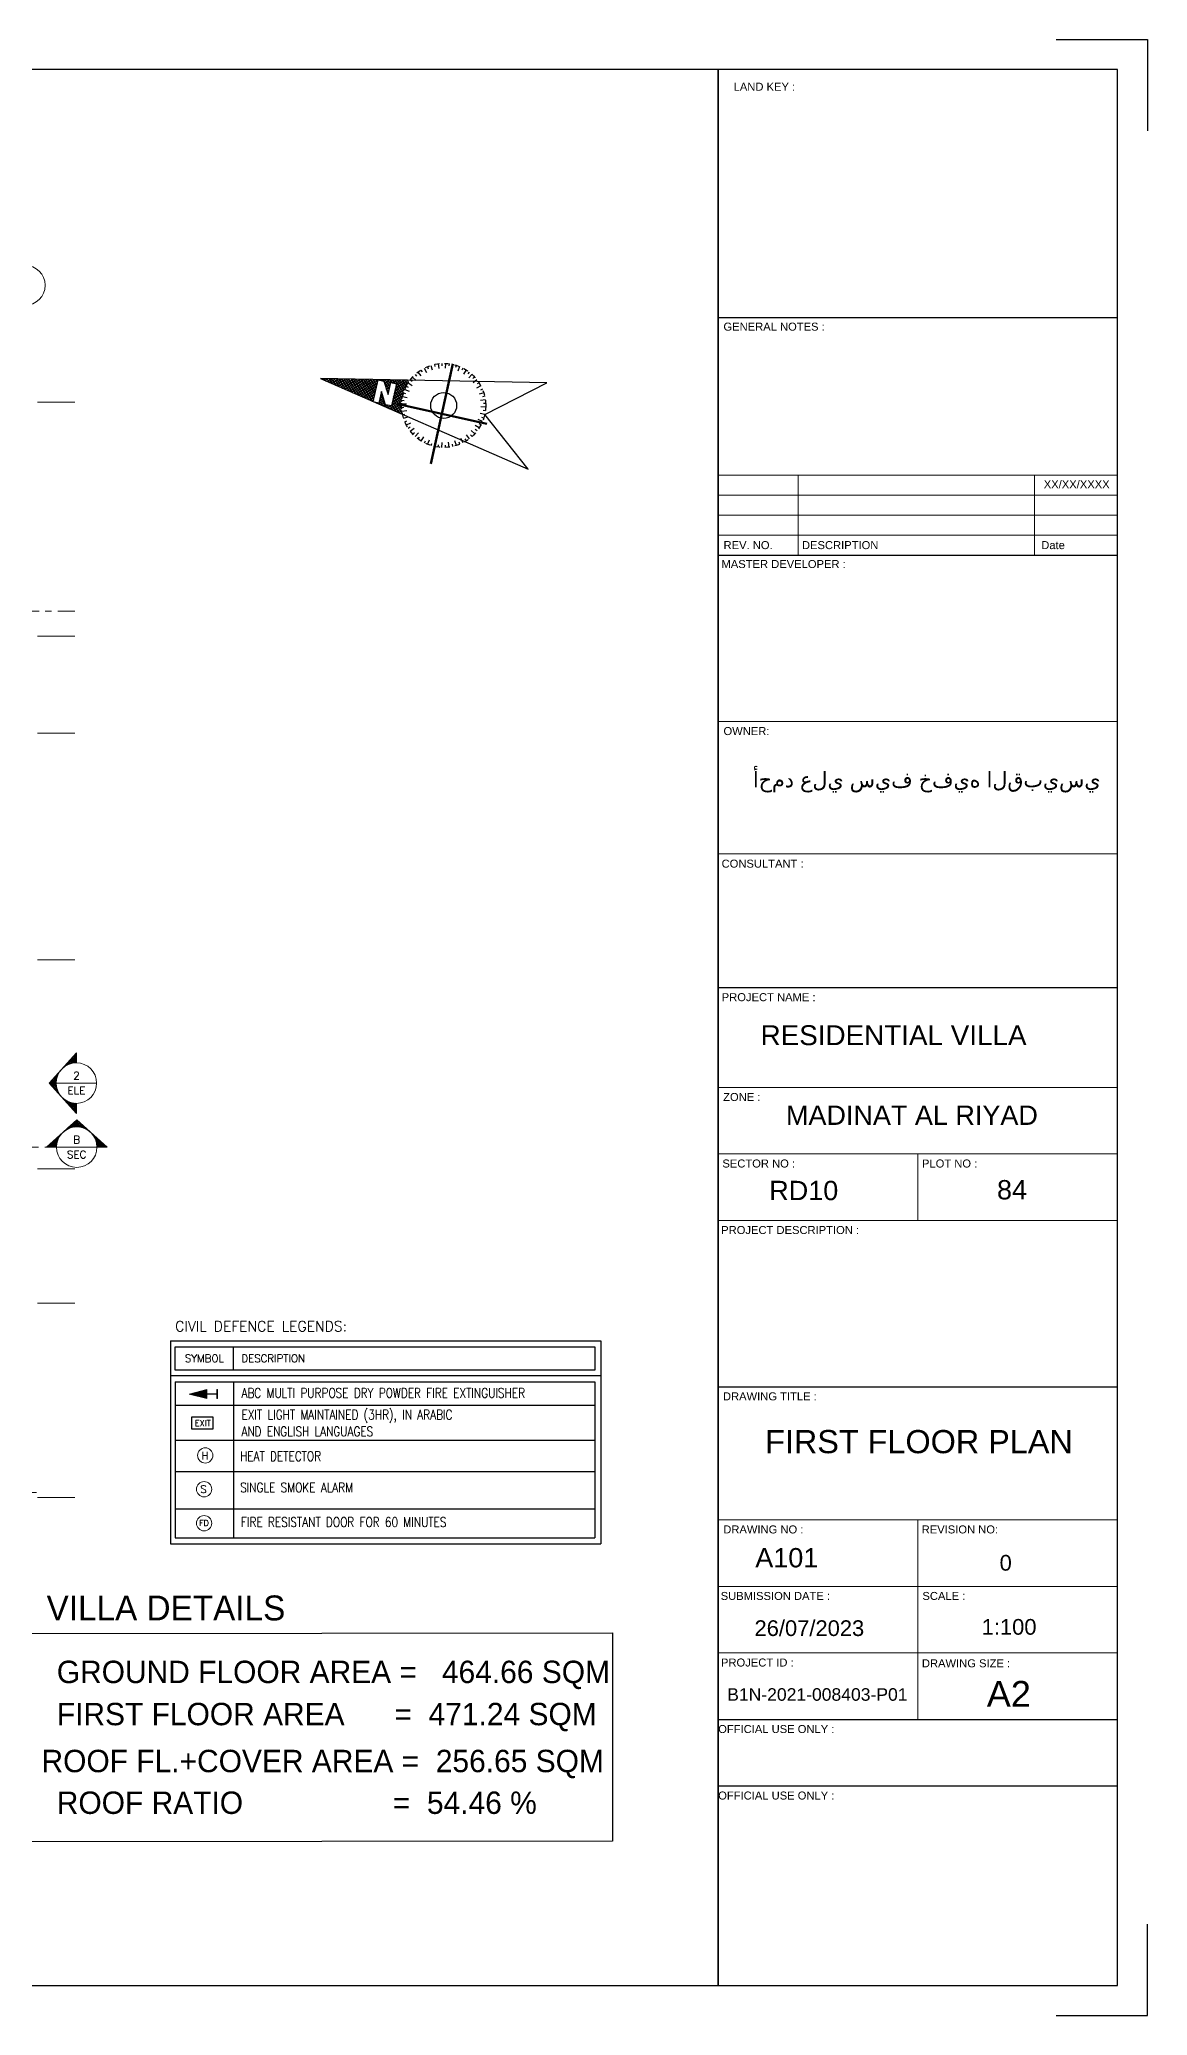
# Model space of a CAD drawing. Header units: millimetres. Extents: x -11627 to -10952, y 10244 to 10588.
# Drawn here: x -11300.12 to -11277.87, y 10439.92 to 10479.61 of the extents above; entities that cross this region are included whole.
import ezdxf
from ezdxf.enums import TextEntityAlignment as Align

# ---------------------------------------------------------------- set-up
doc = ezdxf.new("R2010")
doc.units = ezdxf.units.MM
doc.header["$PDMODE"] = 35
for name, pattern in [('DOT', [0.25, 0, -0.25]), ('GROUND FLOOR XREF - option 3$0$FATHER FR$0$CENTER2', [1.125, 0.75, -0.125, 0.125, -0.125]), ('PHANTOM2', [1.25, 0.625, -0.125, 0.125, -0.125, 0.125, -0.125])]:
    doc.linetypes.add(name, pattern=pattern)
doc.layers.get('0').update_dxf_attribs({"lineweight": 5})
doc.layers.get('DEFPOINTS').update_dxf_attribs({"lineweight": 5})
for name, color, linetype, lineweight in [('A-AXIS LINE', 8, 'GROUND FLOOR XREF - option 3$0$FATHER FR$0$CENTER2', 0), ('A-AXIS TEXT', 54, 'Continuous', 9), ('A-GEN DIMS INTERNAL', 86, 'Continuous', 5), ('A-TEXT', 3, 'Continuous', 13), ('BORDER A1', 7, 'Continuous', 100), ('CIRCLE', 57, 'Continuous', 5), ('DIM IN', 191, 'Continuous', 5), ('FIRE', 2, 'Continuous', 5), ('FIRE-FITTINGS', 8, 'Continuous', 13), ('IN LINE', 7, 'Continuous', 20), ('SECTION', 3, 'PHANTOM2', 5), ('TEXT', 30, 'Continuous', 9), ('TEXT 1', 30, 'Continuous', 9), ('Title Block', 7, 'Continuous', 0)]:
    doc.layers.add(name, color=color, linetype=linetype, lineweight=lineweight)
for name, color, linetype in [('A-DETL-04', 5, 'Continuous'), ('A-ELEV 01', 7, 'Continuous'), ('A-SECTION LINE', 230, 'GROUND FLOOR XREF - option 3$0$FATHER FR$0$CENTER2'), ('CivilDefense', 2, 'Continuous'), ('FRAME', 3, 'Continuous'), ('INSERT TEXT', 1, 'Continuous'), ('WALL-RED', 252, 'Continuous')]:
    doc.layers.add(name, color=color, linetype=linetype)
doc.styles.add('17', font='simplex_.ttf', dxfattribs={"height": 1.7})
doc.styles.add('Arcan Template Sheet A1$0$banda$0$BANDA AD-0705$0$ZFP', font='')
doc.styles.add('Axis-Circle', font='ROMANS.shx', dxfattribs={"height": 0.4})
doc.styles.add('EUROROMAN', font='eur_____.pfb', dxfattribs={"width": 0.8, "height": 0.2})
doc.styles.add('GROUND FLOOR XREF - option 3$0$STYLE1', font='arial.ttf', dxfattribs={"height": 0.2})
doc.styles.add('ROMANC', font='ROMANC.shx')
doc.styles.add('ROMANS', font='romans.shx', dxfattribs={"width": 0.85})
doc.styles.add('Section-Numbers', font='ROMANS.shx', dxfattribs={"height": 0.1875})
doc.styles.add('T20-100', font='ROMANS.shx', dxfattribs={"height": 0.2})
doc.styles.add('T30', font='ROMANS.SHX', dxfattribs={"height": 3})
doc.styles.add('T35', font='ROMANS.SHX', dxfattribs={"height": 3.5})
doc.styles.get('Arcan Template Sheet A1$0$banda$0$BANDA AD-0705$0$ZFP').set_extended_font_data('Swis721 BT')
doc.dimstyles.new('DIM 100', dxfattribs={"dimtxt": 0.2, "dimasz": 0.1, "dimexe": 0.15, "dimexo": 0.2, "dimgap": 0.05, "dimtad": 1, "dimdec": 0, "dimlfac": 100, "dimzin": 1, "dimdsep": 46, "dimtxsty": 'GROUND FLOOR XREF - option 3$0$STYLE1', "dimblk": 'OBLIQUE', "dimcen": 0.02, "dimdle": 0.05, "dimclrd": 256, "dimclre": 6, "dimclrt": 3, "dimadec": 1, "dimazin": 0, "dimtfac": 0.9, "dimtdec": 0, "dimtix": 1, "dimtofl": 0, "dimtmove": 2, "dimatfit": 3, "dimldrblk": 'ARCHTICK', "dimfxl": 1, "dimtolj": 1, "dimtzin": 12, "dimlwd": -1, "dimlwe": -1, "dimarcsym": 0})

# ---------------------------------------------------------------- blocks, each defined once
blk = doc.blocks.new('ADM FRAME-A2')
at = {"layer": 'BORDER A1', "lineweight": 30}
blk.add_line((-11.557, 35.958), (-3.539, 35.958), dxfattribs=at)
at = {"layer": 'BORDER A1', "lineweight": 25}
for p, q in [((-11.557, 31.188), (-3.542, 31.188)), ((-11.557, 22.502), (-3.539, 22.502)), ((-11.557, 14.484), (-3.539, 14.484)), ((-11.557, 7.802), (-3.539, 7.802)), ((-11.557, 7.802), (-3.539, 7.802)), ((-11.557, 6.466), (-3.539, 6.466))]:
    blk.add_line(p, q, dxfattribs=at)
for points in [[(-4.771, 41.545), (-2.938, 41.545), (-2.938, 39.712)], [(-4.771, 1.856), (-2.938, 1.856), (-2.938, 3.689)]]:
    blk.add_lwpolyline(points, dxfattribs=at)
for points in [[(-58.529, 2.457), (-11.557, 2.457), (-11.557, 40.943), (-58.529, 40.943)], [(-3.539, 2.457), (-3.539, 40.943), (-11.557, 40.943), (-11.557, 2.457)]]:
    blk.add_lwpolyline(points, close=True, dxfattribs=at)
at = {"layer": 'IN LINE'}
for p, q in [((-3.542, 32.796), (-11.557, 32.796)), ((-9.953, 31.188), (-9.953, 32.796)), ((-5.207, 31.188), (-5.207, 32.796)), ((-3.542, 32.394), (-11.557, 32.394)), ((-3.542, 31.992), (-11.557, 31.992)), ((-3.542, 31.59), (-11.557, 31.59)), ((-3.539, 27.847), (-11.557, 27.847)), ((-11.557, 25.185), (-3.539, 25.185)), ((-11.557, 20.497), (-3.539, 20.497)), ((-11.557, 19.161), (-3.539, 19.161)), ((-7.548, 19.161), (-7.548, 17.825)), ((-11.557, 17.825), (-3.539, 17.825)), ((-11.557, 11.811), (-3.539, 11.811)), ((-7.548, 11.811), (-7.548, 7.802)), ((-11.557, 10.475), (-3.539, 10.475)), ((-11.557, 9.139), (-3.539, 9.139))]:
    blk.add_line(p, q, dxfattribs=at)
at = {"layer": 'BORDER A1', "lineweight": 0, "style": 'Arcan Template Sheet A1$0$banda$0$BANDA AD-0705$0$ZFP'}
blk.add_text('LAND KEY :', height=0.1608, dxfattribs=at).set_placement((-10.631, 40.596), align=Align.MIDDLE_CENTER)
at = {"layer": 'INSERT TEXT', "style": 'Arcan Template Sheet A1$0$banda$0$BANDA AD-0705$0$ZFP'}
for s, height, p in [('XX/XX/XXXX', 0.1608, (-4.359, 32.611)), ('RESIDENTIAL VILLA', 0.4, (-8.037, 21.545)), ('0', 0.315, (-5.785, 10.948)), ('26/07/2023', 0.3151, (-9.728, 9.635)), ('1:100', 0.3151, (-5.717, 9.661)), ('A2', 0.5184, (-5.722, 8.315))]:
    blk.add_text(s, height=height, dxfattribs=at).set_placement(p, align=Align.MIDDLE_CENTER)
for s, height, p in [('MADINAT AL RIYAD', 0.388, (-10.198, 19.744)), ('RD10', 0.388, (-10.533, 18.232)), ('84', 0.388, (-5.96, 18.247)), ('B1N-2021-008403-P01', 0.25208, (-11.378, 8.177))]:
    blk.add_text(s, height=height, dxfattribs=at).set_placement(p)
at = {"layer": 'INSERT TEXT', "insert": (-7.371, 26.84), "char_height": 0.3151, "width": 7.01945, "attachment_point": 2, "style": 'Arcan Template Sheet A1$0$banda$0$BANDA AD-0705$0$ZFP'}
blk.add_mtext('{\\fArial|b0|i0|c178|p34;أحمد علي سيف خفيه القبيسي}', dxfattribs=at)
at = {"layer": 'TEXT', "style": 'Arcan Template Sheet A1$0$banda$0$BANDA AD-0705$0$ZFP'}
for s, height, p in [('GENERAL NOTES :', 0.16076, (-10.436, 35.777)), ('REV. NO.', 0.1608, (-10.958, 31.389)), ('DESCRIPTION', 0.16076, (-9.109, 31.389)), ('Date', 0.1608, (-4.834, 31.389)), ('MASTER DEVELOPER :', 0.16076, (-10.245, 31.009)), ('OWNER:', 0.1608, (-10.991, 27.654)), ('CONSULTANT :', 0.16076, (-10.667, 24.991)), ('PROJECT NAME :', 0.16076, (-10.546, 22.309)), ('ZONE :', 0.1608, (-11.085, 20.304)), ('SECTOR NO :', 0.16076, (-10.745, 18.968)), ('PLOT NO :', 0.1608, (-6.911, 18.968)), ('PROJECT DESCRIPTION :', 0.16076, (-10.114, 17.632)), ('DRAWING TITLE :', 0.16076, (-10.521, 14.291)), ('DRAWING NO :', 0.16076, (-10.652, 11.618)), ('REVISION NO:', 0.16076, (-6.705, 11.618)), ('SUBMISSION DATE :', 0.16076, (-10.411, 10.282)), ('SCALE :', 0.1608, (-7.027, 10.282)), ('PROJECT ID :', 0.16076, (-10.773, 8.945)), ('DRAWING SIZE :', 0.16076, (-6.582, 8.929)), ('OFFICIAL USE ONLY :', 0.16076, (-10.392, 7.609)), ('OFFICIAL USE ONLY :', 0.16076, (-10.392, 6.273))]:
    blk.add_text(s, height=height, dxfattribs=at).set_placement(p, align=Align.MIDDLE_CENTER)
blk = doc.blocks.new('_Oblique')
at = {"color": 0, "linetype": 'ByBlock', "lineweight": -2}
blk.add_line((-0.5, -0.5), (0.5, 0.5), dxfattribs=at)
blk = doc.blocks.new('*D973')
at = {"layer": 'A-GEN DIMS INTERNAL', "color": 6, "linetype": 'DOT', "transparency": 16777216}
for p, q in [((-11300.655, 10454.926), (-11301.43, 10454.926)), ((-11300.18, 10450.426), (-11301.43, 10450.426))]:
    blk.add_line(p, q, dxfattribs=at)
at = {"layer": 'A-GEN DIMS INTERNAL', "transparency": 16777216}
blk.add_line((-11301.28, 10454.976), (-11301.28, 10450.376), dxfattribs=at)
at = {"layer": 'DEFPOINTS', "color": 0, "transparency": 16777216}
for p in [(-11300.455, 10454.926), (-11301.28, 10450.426), (-11299.98, 10450.426)]:
    blk.add_point(p, dxfattribs=at)
at = {"layer": 'A-GEN DIMS INTERNAL', "transparency": 16777216, "xscale": 0.1, "yscale": 0.1, "zscale": 0.1}
for p, rotation in [((-11301.28, 10454.926), 90), ((-11301.28, 10450.426), 270)]:
    blk.add_blockref('_Oblique', p, dxfattribs=dict(at, rotation=rotation))
at = {"layer": 'A-GEN DIMS INTERNAL', "color": 3, "transparency": 16777216, "insert": (-11301.432, 10452.676), "char_height": 0.2, "attachment_point": 5, "rotation": 90, "style": 'GROUND FLOOR XREF - option 3$0$STYLE1'}
blk.add_mtext('\\A1;450', dxfattribs=at)
blk = doc.blocks.new('_ArchTick')
at = {"color": 0, "linetype": 'ByBlock', "const_width": 0.15}
blk.add_lwpolyline([(-0.5, -0.5), (0.5, 0.5)], dxfattribs=at)
blk = doc.blocks.new('Axis-Circle')
at = {"color": 0}
blk.add_circle((0, 0), 0.4, dxfattribs=at)
at = {"color": 4, "style": 'Axis-Circle'}
blk.add_attdef('NO', text='', height=0.32, dxfattribs=at).set_placement((0, 0), align=Align.MIDDLE_CENTER)
blk = doc.blocks.new('TGTGTGTGTGTGTG')
at = {"layer": 'A-AXIS LINE'}
for p, q in [((-11398.267, 10472.326), (-11373.892, 10472.326)), ((-11397.857, 10468.126), (-11373.892, 10468.126)), ((-11398.267, 10467.626), (-11373.892, 10467.626)), ((-11398.267, 10465.676), (-11373.892, 10465.676)), ((-11398.267, 10461.126), (-11373.892, 10461.126)), ((-11398.267, 10456.926), (-11373.892, 10456.926)), ((-11398.267, 10454.226), (-11373.892, 10454.226)), ((-11398.267, 10450.326), (-11373.892, 10450.326))]:
    blk.add_line(p, q, dxfattribs=at)
at = {"layer": 'A-AXIS TEXT'}
ref = blk.add_blockref('Axis-Circle', (-11374.887, 10474.672), dxfattribs=at)
ref.add_attrib('NO', '8', dxfattribs={"layer": '0', "color": 30, "height": 0.32, "style": 'Axis-Circle'}).set_placement((-11374.887, 10474.672), align=Align.MIDDLE_CENTER)
blk = doc.blocks.new('*X12')
at = {"color": 0}
for p, q in [((3.2, 7.44), (3.82, 8.07)), ((3.88, 7.79), (3.71, 7.96)), ((4.14, 7.88), (3.89, 8.13)), ((3.92, 7.81), (5.46, 9.35)), ((4.41, 7.96), (4.08, 8.3)), ((4.71, 8.02), (4.27, 8.46)), ((4.43, 7.97), (5.65, 9.19)), ((5.02, 8.06), (4.45, 8.63)), ((5.36, 8.08), (4.64, 8.8)), ((5.73, 8.06), (4.83, 8.96)), ((4.86, 8.04), (5.84, 9.02)), ((6.14, 8), (5.01, 9.13)), ((6.62, 7.87), (5.2, 9.3)), ((5.25, 8.07), (6.02, 8.85)), ((5.59, 8.07), (6.21, 8.68)), ((7.24, 7.61), (5.78, 9.07)), ((5.92, 8.04), (6.4, 8.52)), ((6.22, 7.98), (6.58, 8.35)), ((6.5, 7.91), (6.77, 8.18)), ((6.76, 7.82), (6.96, 8.02)), ((7.01, 7.72), (7.14, 7.85)), ((-0.54, 4.08), (-0.59, 4.12)), ((-0.52, 4.08), (0.48, 5.07)), ((-0.19, 4.08), (-0.4, 4.29)), ((0.17, 4.08), (-0.21, 4.46)), ((-0.17, 4.08), (2, 6.24)), ((0.52, 4.08), (-0.03, 4.62)), ((0.87, 4.08), (0.16, 4.79)), ((0.19, 4.08), (1.63, 5.52)), ((1.23, 4.08), (0.35, 4.96)), ((1.37, 4.29), (0.53, 5.12)), ((0.54, 4.08), (1.47, 5.01)), ((1.4, 4.61), (0.72, 5.29)), ((0.89, 4.08), (1.39, 4.58)), ((1.45, 4.91), (0.91, 5.46)), ((1.52, 5.2), (1.09, 5.62)), ((1.25, 4.08), (1.36, 4.19)), ((1.61, 5.46), (1.28, 5.79)), ((1.71, 5.71), (1.47, 5.96)), ((1.83, 5.95), (1.65, 6.13)), ((1.96, 6.17), (1.84, 6.29)), ((2.1, 6.39), (2.03, 6.46)), ((2.25, 6.59), (2.21, 6.63)), ((2.41, 6.78), (2.4, 6.79)), ((2.59, 6.96), (2.59, 6.96)), ((2.77, 7.13), (2.77, 7.13)), ((2.97, 7.28), (2.96, 7.29)), ((3.18, 7.43), (3.15, 7.46)), ((3.4, 7.56), (3.33, 7.63)), ((3.63, 7.68), (3.52, 7.79)), ((7.25, 7.6), (7.33, 7.68)), ((7.47, 7.47), (7.52, 7.52)), ((7.69, 7.33), (7.7, 7.35)), ((7.89, 7.18), (7.89, 7.18)), ((8.08, 7.02), (8.08, 7.02)), ((8.25, 6.84), (8.26, 6.85)), ((8.42, 6.65), (8.45, 6.68)), ((8.58, 6.46), (8.64, 6.51)), ((8.72, 6.25), (8.82, 6.35)), ((8.85, 6.03), (9.01, 6.18)), ((10.77, 4.08), (8.89, 5.96)), ((8.98, 5.79), (9.2, 6.01)), ((9.08, 5.55), (9.38, 5.85)), ((11.13, 4.08), (9.13, 6.07)), ((10.42, 4.08), (9.16, 5.34)), ((9.17, 5.29), (9.57, 5.68)), ((9.25, 5.01), (9.76, 5.51)), ((10.07, 4.08), (9.29, 4.86)), ((9.31, 4.71), (9.94, 5.35)), ((9.35, 4.4), (10.13, 5.18)), ((9.71, 4.08), (9.35, 4.44)), ((9.38, 4.08), (10.32, 5.01)), ((9.73, 4.08), (10.5, 4.85)), ((10.09, 4.08), (10.69, 4.68)), ((10.44, 4.08), (10.88, 4.51)), ((10.79, 4.08), (11.06, 4.34)), ((11.15, 4.08), (11.25, 4.18))]:
    blk.add_line(p, q, dxfattribs=at)
blk = doc.blocks.new('Section-Right')
at = {"color": 0}
for p, q in [((0, 0.4), (0, 0.6)), ((0, 0.6), (0.537, 0)), ((0.4, 0), (-0.4, 0)), ((0, -0.6), (0.537, 0)), ((0, -0.6), (0, -0.4))]:
    blk.add_line(p, q, dxfattribs=at)
blk.add_circle((0, 0), 0.4, dxfattribs=at)
at = {"color": 0, "xscale": -0.0999999999999979, "yscale": 0.0999999999999979, "zscale": 0.0999999999999979, "rotation": 270}
blk.add_blockref('*X12', (-0.408, -0.536), dxfattribs=at)
at = {"color": 0, "style": 'Section-Numbers'}
for tag, p in [('00', (0, 0.147)), ('0000', (0, -0.147))]:
    blk.add_attdef(tag, text='', height=0.15, dxfattribs=at).set_placement(p, align=Align.MIDDLE_CENTER)
blk = doc.blocks.new('*X11')
at = {"color": 0}
for p, q in [((3.2, 7.44), (3.82, 8.07)), ((3.88, 7.79), (3.71, 7.96)), ((4.14, 7.88), (3.89, 8.13)), ((3.92, 7.81), (5.46, 9.35)), ((4.41, 7.96), (4.08, 8.3)), ((4.71, 8.02), (4.27, 8.46)), ((4.43, 7.97), (5.65, 9.19)), ((5.02, 8.06), (4.45, 8.63)), ((5.36, 8.08), (4.64, 8.8)), ((5.73, 8.06), (4.83, 8.96)), ((4.86, 8.04), (5.84, 9.02)), ((6.14, 8), (5.01, 9.13)), ((6.62, 7.87), (5.2, 9.3)), ((5.25, 8.07), (6.02, 8.85)), ((5.59, 8.07), (6.21, 8.68)), ((7.24, 7.61), (5.78, 9.07)), ((5.92, 8.04), (6.4, 8.52)), ((6.22, 7.98), (6.58, 8.35)), ((6.5, 7.91), (6.77, 8.18)), ((6.76, 7.82), (6.96, 8.02)), ((7.01, 7.72), (7.14, 7.85)), ((-0.54, 4.08), (-0.59, 4.12)), ((-0.52, 4.08), (0.48, 5.07)), ((-0.19, 4.08), (-0.4, 4.29)), ((0.17, 4.08), (-0.21, 4.46)), ((-0.17, 4.08), (2, 6.24)), ((0.52, 4.08), (-0.03, 4.62)), ((0.87, 4.08), (0.16, 4.79)), ((0.19, 4.08), (1.63, 5.52)), ((1.23, 4.08), (0.35, 4.96)), ((1.37, 4.29), (0.53, 5.12)), ((0.54, 4.08), (1.47, 5.01)), ((1.4, 4.61), (0.72, 5.29)), ((0.89, 4.08), (1.39, 4.58)), ((1.45, 4.91), (0.91, 5.46)), ((1.52, 5.2), (1.09, 5.62)), ((1.25, 4.08), (1.36, 4.19)), ((1.61, 5.46), (1.28, 5.79)), ((1.71, 5.71), (1.47, 5.96)), ((1.83, 5.95), (1.65, 6.13)), ((1.96, 6.17), (1.84, 6.29)), ((2.1, 6.39), (2.03, 6.46)), ((2.25, 6.59), (2.21, 6.63)), ((2.41, 6.78), (2.4, 6.79)), ((2.59, 6.96), (2.59, 6.96)), ((2.77, 7.13), (2.77, 7.13)), ((2.97, 7.28), (2.96, 7.29)), ((3.18, 7.43), (3.15, 7.46)), ((3.4, 7.56), (3.33, 7.63)), ((3.63, 7.68), (3.52, 7.79)), ((7.25, 7.6), (7.33, 7.68)), ((7.47, 7.47), (7.52, 7.52)), ((7.69, 7.33), (7.7, 7.35)), ((7.89, 7.18), (7.89, 7.18)), ((8.08, 7.02), (8.08, 7.02)), ((8.25, 6.84), (8.26, 6.85)), ((8.42, 6.65), (8.45, 6.68)), ((8.58, 6.46), (8.64, 6.51)), ((8.72, 6.25), (8.82, 6.35)), ((8.85, 6.03), (9.01, 6.18)), ((10.77, 4.08), (8.89, 5.96)), ((8.98, 5.79), (9.2, 6.01)), ((9.08, 5.55), (9.38, 5.85)), ((11.13, 4.08), (9.13, 6.07)), ((10.42, 4.08), (9.16, 5.34)), ((9.17, 5.29), (9.57, 5.68)), ((9.25, 5.01), (9.76, 5.51)), ((10.07, 4.08), (9.29, 4.86)), ((9.31, 4.71), (9.94, 5.35)), ((9.35, 4.4), (10.13, 5.18)), ((9.71, 4.08), (9.35, 4.44)), ((9.38, 4.08), (10.32, 5.01)), ((9.73, 4.08), (10.5, 4.85)), ((10.09, 4.08), (10.69, 4.68)), ((10.44, 4.08), (10.88, 4.51)), ((10.79, 4.08), (11.06, 4.34)), ((11.15, 4.08), (11.25, 4.18))]:
    blk.add_line(p, q, dxfattribs=at)
blk = doc.blocks.new('Section-Up')
at = {"color": 0}
for p, q in [((-0.6, 0), (0, 0.537)), ((0.6, 0), (0, 0.537)), ((-0.6, 0), (0.6, 0))]:
    blk.add_line(p, q, dxfattribs=at)
blk.add_circle((0, 0), 0.4, dxfattribs=at)
at = {"color": 0, "xscale": 0.1, "yscale": 0.1, "zscale": 0.1}
blk.add_blockref('*X11', (-0.536, -0.408), dxfattribs=at)
at = {"color": 0, "style": 'Section-Numbers'}
for tag, p in [('00', (0, 0.147)), ('0000', (0, -0.147))]:
    blk.add_attdef(tag, text='', height=0.15, dxfattribs=at).set_placement(p, align=Align.MIDDLE_CENTER)
blk = doc.blocks.new('1220')
at = {"layer": 'SECTION'}
blk.add_line((-11271.971, 10187.112), (-11247.238, 10187.112), dxfattribs=at)
at = {"layer": 'CIRCLE'}
ref = blk.add_blockref('Section-Right', (-11246.837, 10188.398), dxfattribs=dict(at, xscale=-1.016, yscale=1.016, zscale=1.016))
ref.add_attrib('00', '2', dxfattribs={"layer": '0', "color": 0, "height": 0.152, "style": 'Section-Numbers'}).set_placement((-11246.837, 10188.548), align=Align.MIDDLE_CENTER)
ref.add_attrib('0000', 'ELE', dxfattribs={"layer": '0', "color": 0, "height": 0.1524, "style": 'Section-Numbers'}).set_placement((-11246.837, 10188.249), align=Align.MIDDLE_CENTER)
at = {"layer": 'CIRCLE', "xscale": 1.016, "yscale": 1.016, "zscale": 1.016}
blk.add_blockref('Section-Up', (-11246.831, 10187.112), dxfattribs=at).add_auto_attribs({'00': 'B', '0000': 'SEC'})
blk = doc.blocks.new('ERTFF')
at = {"layer": 'FIRE-FITTINGS'}
h = blk.add_hatch(color=256, dxfattribs=at)
h.dxf.hatch_style = 1
h.paths.add_polyline_path([(-382210, 137246), (-381843, 137151), (-381843, 137342)])
for p, q in [((-382210, 137246), (-381843, 137342)), ((-382210, 137246), (-381843, 137151)), ((-381843, 137151), (-381843, 137342)), ((-381843, 137250), (-381627, 137250)), ((-381843, 137242), (-381627, 137242)), ((-381627, 137255), (-381627, 137341)), ((-381627, 137341), (-381618, 137341)), ((-381627, 137237), (-381627, 137255)), ((-381627, 137246), (-381627, 137151)), ((-381627, 137151), (-381618, 137151)), ((-381618, 137255), (-381618, 137341)), ((-381618, 137246), (-381618, 137255)), ((-381618, 137246), (-381618, 137151))]:
    blk.add_line(p, q, dxfattribs=at)
blk = doc.blocks.new('north-t')
h = blk.add_hatch()
h.set_pattern_fill('ANSI37', color=256, scale=0.25, style=0)
h.set_pattern_definition([(45, (-66.64324, -36.86213), (-0.022097087, 0.022097087), []), (135, (-66.64324, -36.86213), (-0.022097087, -0.022097087), [])])
h.paths.add_polyline_path([(-0.591, 0.27), (-1.95, 0), (-1.075, -0.174), (-1.075, 0.17), (-0.982, 0.17), (-0.875, -0.017), (-0.875, 0.17), (-0.785, 0.17), (-0.785, -0.18), (-0.878, -0.18), (-0.985, 0.007), (-0.985, -0.18), (-1.046, -0.18), (-0.591, -0.27, -0.107554), (-0.65, 0, -0.107554)])
at = {"color": 3}
for p, q in [((1.484, 0.683), (-1.95, 0)), ((0.65, 0), (1.484, 0.683)), ((-1.95, 0), (1.484, -0.683)), ((1.484, -0.683), (0.65, 0))]:
    blk.add_line(p, q, dxfattribs=at)
for p, q in [((-0.222, 0.611), (-0.197, 0.54)), ((-0.168, 0.628), (-0.159, 0.594)), ((-0.113, 0.64), (-0.1, 0.566)), ((-0.057, 0.648), (-0.054, 0.613)), ((0, 0.65), (0, 0.575)), ((0.057, 0.648), (0.054, 0.613)), ((0.113, 0.64), (0.1, 0.566)), ((0.168, 0.628), (0.159, 0.594)), ((0.222, 0.611), (0.197, 0.54)), ((-0.563, 0.325), (-0.498, 0.288)), ((-0.532, 0.373), (-0.504, 0.353)), ((-0.498, 0.418), (-0.44, 0.37)), ((-0.46, 0.46), (-0.435, 0.435)), ((-0.418, 0.498), (-0.37, 0.44)), ((-0.373, 0.532), (-0.353, 0.504)), ((-0.325, 0.563), (-0.288, 0.498)), ((-0.275, 0.589), (-0.26, 0.557)), ((0.275, 0.589), (0.26, 0.557)), ((0.325, 0.563), (0.288, 0.498)), ((0.373, 0.532), (0.353, 0.504)), ((0.418, 0.498), (0.37, 0.44)), ((0.46, 0.46), (0.435, 0.435)), ((0.498, 0.418), (0.44, 0.37)), ((0.563, 0.325), (0.498, 0.288)), ((0.532, 0.373), (0.504, 0.353)), ((-0.65, 0), (-0.575, 0)), ((-0.648, 0.057), (-0.613, 0.054)), ((-0.64, 0.113), (-0.566, 0.1)), ((-0.628, 0.168), (-0.594, 0.159)), ((-0.611, 0.222), (-0.54, 0.197)), ((-0.589, 0.275), (-0.557, 0.26)), ((0.611, 0.222), (0.54, 0.197)), ((0.589, 0.275), (0.557, 0.26)), ((0.64, 0.113), (0.566, 0.1)), ((0.65, 0), (0.575, 0)), ((0.628, 0.168), (0.594, 0.159)), ((0.648, 0.057), (0.613, 0.054)), ((-0.648, -0.057), (-0.613, -0.054)), ((-0.64, -0.113), (-0.566, -0.1)), ((-0.628, -0.168), (-0.594, -0.159)), ((-0.611, -0.222), (-0.54, -0.197)), ((-0.589, -0.275), (-0.557, -0.26)), ((-0.563, -0.325), (-0.498, -0.288)), ((0.563, -0.325), (0.498, -0.288)), ((0.611, -0.222), (0.54, -0.197)), ((0.589, -0.275), (0.557, -0.26)), ((0.64, -0.113), (0.566, -0.1)), ((0.628, -0.168), (0.594, -0.159)), ((0.648, -0.057), (0.613, -0.054)), ((-0.532, -0.373), (-0.504, -0.353)), ((-0.498, -0.418), (-0.44, -0.37)), ((-0.46, -0.46), (-0.435, -0.435)), ((-0.418, -0.498), (-0.37, -0.44)), ((-0.373, -0.532), (-0.353, -0.504)), ((-0.325, -0.563), (-0.288, -0.498)), ((-0.275, -0.589), (-0.26, -0.557)), ((-0.222, -0.611), (-0.197, -0.54)), ((-0.168, -0.628), (-0.159, -0.594)), ((-0.113, -0.64), (-0.1, -0.566)), ((0, -0.65), (0, -0.575)), ((0.113, -0.64), (0.1, -0.566)), ((0.168, -0.628), (0.159, -0.594)), ((0.222, -0.611), (0.197, -0.54)), ((0.275, -0.589), (0.26, -0.557)), ((0.325, -0.563), (0.288, -0.498)), ((0.373, -0.532), (0.353, -0.504)), ((0.418, -0.498), (0.37, -0.44)), ((0.46, -0.46), (0.435, -0.435)), ((0.498, -0.418), (0.44, -0.37)), ((0.532, -0.373), (0.504, -0.353)), ((-0.057, -0.648), (-0.054, -0.613)), ((0.057, -0.648), (0.054, -0.613))]:
    blk.add_line(p, q)
blk.add_lwpolyline([(-0.878, -0.18), (-0.985, 0.007), (-0.985, -0.18), (-1.075, -0.18), (-1.075, 0.17), (-0.982, 0.17), (-0.875, -0.017), (-0.875, 0.17), (-0.785, 0.17), (-0.785, -0.18)], close=True, dxfattribs=at)
at = {"color": 3, "linetype": 'DOT', "ltscale": 0.15}
blk.add_circle((0, 0), 0.65, dxfattribs=at)
blk.add_circle((0, 0), 0.2)
at = {"style": '17', "flags": 4}
blk.add_attdef('+', text='', height=1.849, dxfattribs=at).set_placement((0, 0), align=Align.MIDDLE)

msp = doc.modelspace()

# ---------------------------------------------------------------- linework, layer by layer
at = {"layer": 'A-ELEV 01', "ltscale": 8}
msp.add_lwpolyline([(-11300.285, 10447.595), (-11288.61, 10447.608), (-11288.61, 10443.419), (-11300.285, 10443.407)], close=True, dxfattribs=at)
at = {"layer": 'CivilDefense', "ltscale": 0.05}
msp.add_lwpolyline([(-11297.064, 10451.936), (-11297.064, 10451.701), (-11296.631, 10451.701), (-11296.631, 10451.936)], close=True, dxfattribs=at)
at = {"layer": 'FIRE'}
for centre in [(-11296.789, 10451.17), (-11296.813, 10450.491), (-11296.813, 10449.808)]:
    msp.add_circle(centre, 0.153, dxfattribs=at)
at = {"layer": 'FRAME', "color": 6}
for p, q in [((-11297.49, 10453.471), (-11288.848, 10453.471)), ((-11297.49, 10453.471), (-11297.49, 10449.397)), ((-11288.848, 10453.471), (-11288.848, 10449.397)), ((-11288.848, 10452.767), (-11297.49, 10452.767)), ((-11297.393, 10452.18), (-11288.965, 10452.18)), ((-11297.393, 10451.476), (-11288.965, 10451.476)), ((-11297.393, 10450.848), (-11288.965, 10450.848)), ((-11297.393, 10450.094), (-11288.965, 10450.094)), ((-11297.49, 10449.397), (-11288.848, 10449.397))]:
    msp.add_line(p, q, dxfattribs=at)
at = {"layer": 'FRAME', "color": 3}
for p, q in [((-11296.22, 10452.884), (-11296.22, 10453.353)), ((-11297.393, 10452.649), (-11288.965, 10452.649)), ((-11297.393, 10452.649), (-11297.393, 10449.514)), ((-11296.22, 10452.649), (-11296.22, 10449.514)), ((-11288.965, 10452.649), (-11288.965, 10449.514)), ((-11297.393, 10449.514), (-11288.965, 10449.514)), ((-11297.393, 10449.514), (-11288.965, 10449.514))]:
    msp.add_line(p, q, dxfattribs=at)
msp.add_lwpolyline([(-11297.393, 10453.353), (-11288.965, 10453.353), (-11288.965, 10452.884), (-11297.393, 10452.884)], close=True, dxfattribs=at)

# ---------------------------------------------------------------- block references
at = {"layer": 'A-DETL-04', "color": 7, "xscale": 1.300000000000001, "yscale": 1.300000000000001, "zscale": 1.300000000000001, "rotation": 347.657486586691}
msp.add_blockref('north-t', (-11292.002, 10472.259), dxfattribs=at).add_auto_attribs({'+': '+'})
at = {"layer": 'A-SECTION LINE'}
msp.add_blockref('1220', (-52.54, 270.25), dxfattribs=at)
at = {"layer": 'DIM IN'}
msp.add_blockref('TGTGTGTGTGTGTG', (74.481, 0), dxfattribs=at)
at = {"layer": 'Title Block'}
msp.add_blockref('ADM FRAME-A2', (-11274.93, 10438.065), dxfattribs=at)
at = {"layer": 'WALL-RED', "xscale": 0.0009557882635428254, "yscale": 0.0009557882635428254, "zscale": 0.0009557882635428254}
msp.add_blockref('ERTFF', (-10931.8, 10321.223), dxfattribs=at)

# ---------------------------------------------------------------- texts
at = {"layer": 'A-TEXT', "style": 'EUROROMAN'}
for s, height, p in [('VILLA DETAILS', 0.5, (-11299.976, 10447.856)), ('GROUND FLOOR AREA =   464.66 SQM', 0.44962, (-11299.771, 10446.597)), ('FIRST FLOOR AREA      =  471.24 SQM', 0.44962, (-11299.771, 10445.75)), ('ROOF FL.+COVER AREA =  256.65 SQM', 0.44962, (-11300.078, 10444.807)), ('ROOF RATIO                  =  54.46 %%%', 0.44962, (-11299.771, 10443.969))]:
    msp.add_text(s, height=height, dxfattribs=at).set_placement(p)
at = {"layer": 'CivilDefense', "ltscale": 0.05, "style": 'T20-100'}
msp.add_text('EXIT', height=0.1173, dxfattribs=at).set_placement((-11296.838, 10451.819), align=Align.MIDDLE_CENTER)
at = {"layer": 'CivilDefense', "style": 'ROMANS'}
for s, height, p in [('H', 0.153, (-11296.866, 10451.088)), ('S', 0.153, (-11296.889, 10450.415)), ('FD', 0.1173, (-11296.913, 10449.754))]:
    msp.add_text(s, height=height, dxfattribs=at).set_placement(p)
at = {"layer": 'FRAME', "color": 3, "style": 'T35'}
msp.add_text('CIVIL DEFENCE LEGENDS:', height=0.20532, dxfattribs=at).set_placement((-11297.393, 10453.764), align=Align.MIDDLE_LEFT)
at = {"layer": 'FRAME', "color": 2, "style": 'T30'}
msp.add_text('SYMBOL', height=0.1496, dxfattribs=at).set_placement((-11296.807, 10453.119), align=Align.MIDDLE_CENTER)
msp.add_text('DESCRIPTION', height=0.14959, dxfattribs=at).set_placement((-11296.062, 10453.119), align=Align.MIDDLE_LEFT)
at = {"layer": 'INSERT TEXT', "style": 'Arcan Template Sheet A1$0$banda$0$BANDA AD-0705$0$ZFP'}
msp.add_text('FIRST FLOOR PLAN', height=0.4656, dxfattribs=at).set_placement((-11282.457, 10451.447), align=Align.MIDDLE_CENTER)
msp.add_text('A101', height=0.388, dxfattribs=at).set_placement((-11285.744, 10448.921))
at = {"layer": 'TEXT 1', "style": 'ROMANC', "width": 0.8}
for s, p in [('ABC MULTI PURPOSE DRY POWDER FIRE EXTINGUISHER', (-11296.062, 10452.424)), ('EXIT LIGHT MAINTAINED (3HR), IN ARABIC', (-11296.062, 10451.988)), ('AND ENGLISH LANGUAGES', (-11296.062, 10451.651)), ('HEAT DETECTOR', (-11296.09, 10451.154)), ('SINGLE SMOKE ALARM', (-11296.09, 10450.525)), ('FIRE RESISTANT DOOR FOR 60 MINUTES', (-11296.072, 10449.831))]:
    msp.add_text(s, height=0.19288, dxfattribs=at).set_placement(p, align=Align.MIDDLE_LEFT)

# ---------------------------------------------------------------- dimensions: what is measured, and where the dimension line sits
at = {"layer": 'A-GEN DIMS INTERNAL'}
dim = msp.add_linear_dim(base=(-11301.28, 10450.426), p1=(-11300.455, 10454.926), p2=(-11299.98, 10450.426), angle=90, dimstyle='DIM 100', dxfattribs=at)
dim.commit()
dim.dimension.update_dxf_attribs({"geometry": '*D973', "text_midpoint": (-11301.432, 10452.676)})

doc.saveas('drawing.dxf')
